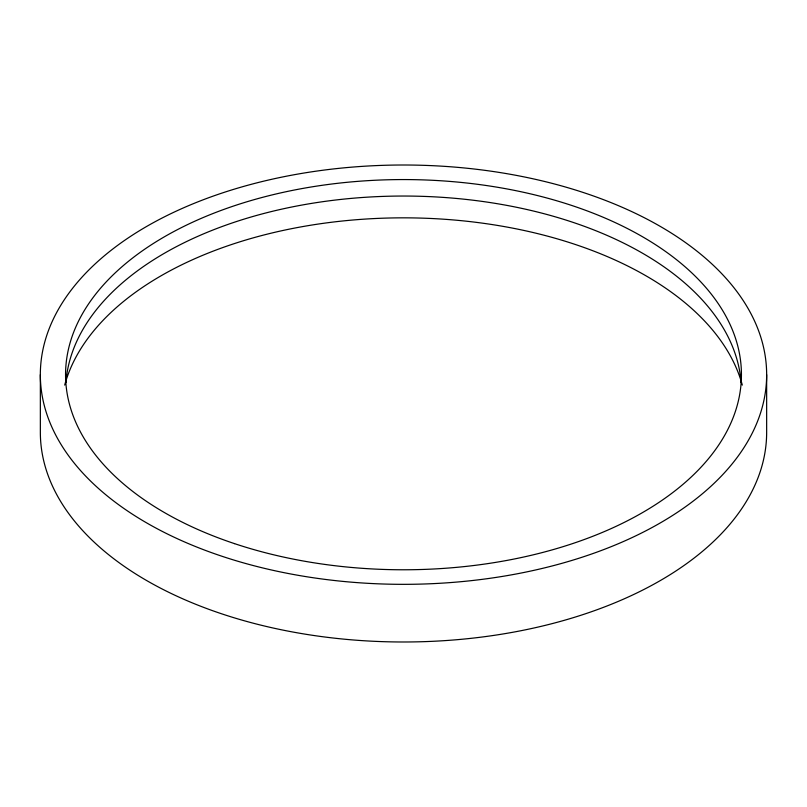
<?xml version="1.0" encoding="UTF-8"?>
<svg xmlns="http://www.w3.org/2000/svg" width="807" height="807" viewBox="0 0 807 807"><rect width="100%" height="100%" fill="white"/><g stroke="black" fill="none" stroke-linecap="round" stroke-linejoin="round"><path stroke-width="1.21" d="M766.65 374.67A363.15 209.659 0 0 1 221.925 556.245A363.15 209.659 0 0 1 221.925 193.095A363.15 209.659 0 0 1 766.65 374.67L766.65 432.33A363.15 209.659 0 0 1 403.5 641.989A363.15 209.659 0 0 1 40.35 432.33L40.35 374.67M65.881 382.689A337.931 195.102 0 0 1 403.5 196.04A337.931 195.102 0 0 1 741.119 382.689M64.691 385.09A342.975 198.018 0 0 1 403.5 217.84A342.975 198.018 0 0 1 742.309 385.09M234.534 543.636A337.931 195.102 0 0 0 741.431 374.67A337.931 195.102 0 0 0 234.534 205.704A337.931 195.102 0 0 0 234.534 543.636"/></g></svg>
